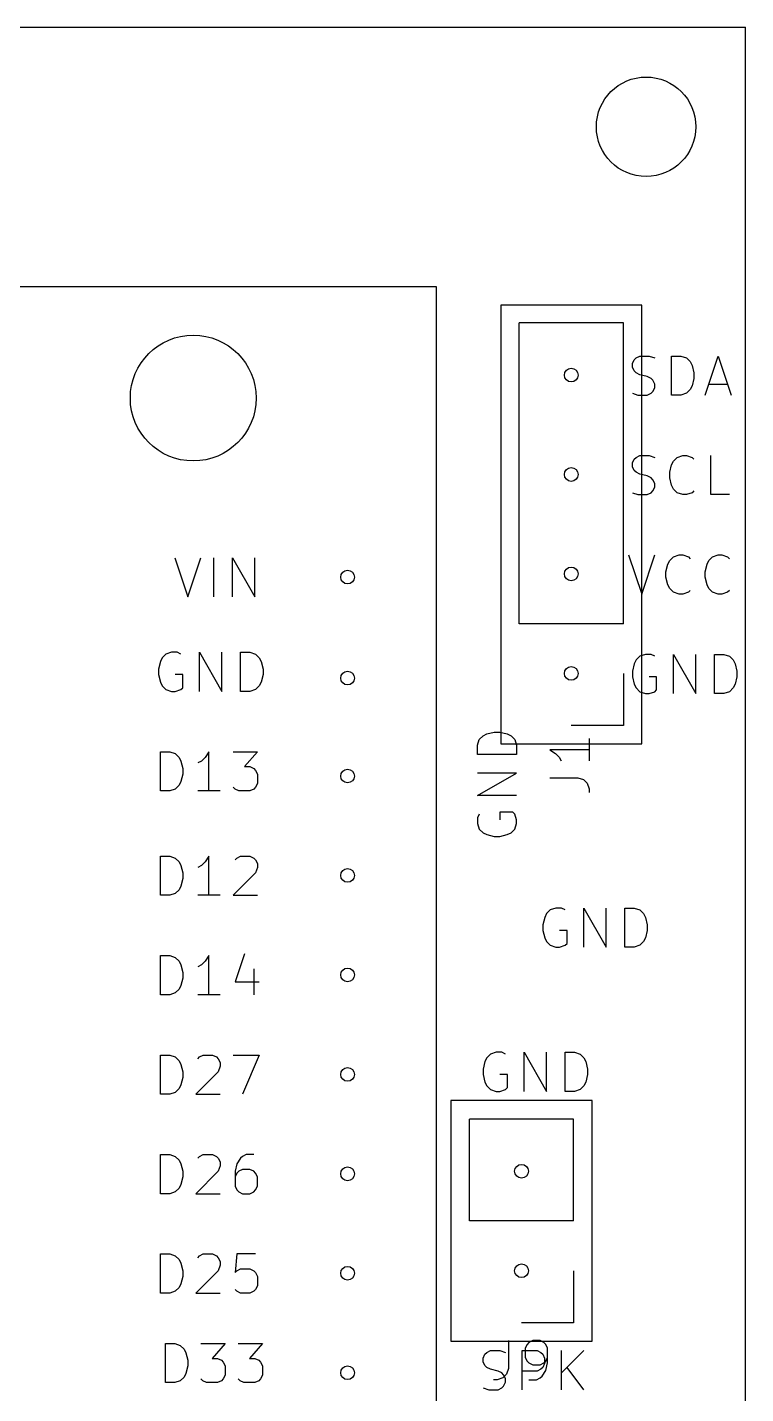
# Model space of a CAD drawing. Extents: x 0 to 45.7, y -62.2 to 0.
# Drawn here: x 27.39 to 45.73, y -34.9 to 0 of the extents above; entities that cross this region are included whole.
import ezdxf

# ---------------------------------------------------------------- set-up
doc = ezdxf.new("R2010")
doc.units = 0
doc.layers.add('BLACK', color=7, linetype='CONTINUOUS')

msp = doc.modelspace()

# ---------------------------------------------------------------- linework, layer by layer
at = {"layer": 'BLACK', "linetype": 'CONTINUOUS'}
for p, q in [((0.005, 0), (45.725, 0)), ((45.725, -62.23), (45.725, 0)), ((7.825, -6.620429), (37.825, -6.620429)), ((37.825, -6.620429), (37.825, -56.620429)), ((39.475, -7.1), (39.475, -18.3)), ((43.075, -7.1), (39.475, -7.1)), ((43.075, -18.3), (43.075, -7.1)), ((39.945, -15.23), (39.945, -7.55)), ((42.605, -7.55), (39.945, -7.55)), ((42.605, -15.23), (42.605, -7.55)), ((42.83416, -8.585295), (42.881779, -8.490057)), ((42.83416, -8.680533), (42.83416, -8.585295)), ((42.881779, -8.775771), (42.83416, -8.680533)), ((42.881779, -8.490057), (42.929398, -8.442438)), ((42.929398, -8.442438), (43.024636, -8.394819)), ((43.024636, -8.394819), (43.262731, -8.394819)), ((43.262731, -8.394819), (43.405588, -8.442438)), ((43.83416, -9.394819), (43.83416, -8.394819)), ((43.83416, -8.394819), (44.072255, -8.394819)), ((44.072255, -8.394819), (44.215112, -8.442438)), ((44.215112, -8.442438), (44.31035, -8.537676)), ((44.31035, -8.537676), (44.357969, -8.632914)), ((44.357969, -8.632914), (44.405588, -8.82339)), ((44.691303, -9.394819), (45.024636, -8.394819)), ((45.024636, -8.394819), (45.357969, -9.394819)), ((42.929398, -8.82339), (42.881779, -8.775771)), ((43.024636, -8.871009), (42.929398, -8.82339)), ((43.215112, -8.918628), (43.024636, -8.871009)), ((43.31035, -8.966247), (43.215112, -8.918628)), ((43.357969, -9.013866), (43.31035, -8.966247)), ((43.405588, -9.109104), (43.357969, -9.013866)), ((44.405588, -8.966247), (44.357969, -9.156723)), ((44.405588, -8.82339), (44.405588, -8.966247)), ((42.83416, -9.3472), (42.977017, -9.394819)), ((42.977017, -9.394819), (43.215112, -9.394819)), ((43.215112, -9.394819), (43.31035, -9.3472)), ((43.31035, -9.3472), (43.357969, -9.29958)), ((43.357969, -9.29958), (43.405588, -9.204342)), ((43.405588, -9.204342), (43.405588, -9.109104)), ((44.072255, -9.394819), (43.83416, -9.394819)), ((44.215112, -9.3472), (44.072255, -9.394819)), ((44.31035, -9.251961), (44.215112, -9.3472)), ((44.357969, -9.156723), (44.31035, -9.251961)), ((44.786541, -9.109104), (45.262731, -9.109104)), ((42.83416, -11.125295), (42.881779, -11.030057)), ((42.83416, -11.220533), (42.83416, -11.125295)), ((42.881779, -11.030057), (42.929398, -10.982438)), ((42.929398, -10.982438), (43.024636, -10.934819)), ((43.024636, -10.934819), (43.262731, -10.934819)), ((43.262731, -10.934819), (43.405588, -10.982438)), ((43.83416, -11.172914), (43.881779, -11.077676)), ((43.881779, -11.077676), (43.977017, -10.982438)), ((43.977017, -10.982438), (44.119874, -10.934819)), ((44.119874, -10.934819), (44.215112, -10.934819)), ((44.215112, -10.934819), (44.357969, -10.982438)), ((44.357969, -10.982438), (44.405588, -11.030057)), ((44.83416, -11.934819), (44.83416, -10.934819)), ((42.881779, -11.315771), (42.83416, -11.220533)), ((42.929398, -11.36339), (42.881779, -11.315771)), ((43.024636, -11.411009), (42.929398, -11.36339)), ((43.215112, -11.458628), (43.024636, -11.411009)), ((43.31035, -11.506247), (43.215112, -11.458628)), ((43.357969, -11.553866), (43.31035, -11.506247)), ((43.786541, -11.36339), (43.83416, -11.172914)), ((43.786541, -11.506247), (43.786541, -11.36339)), ((43.83416, -11.696723), (43.786541, -11.506247)), ((43.31035, -11.8872), (43.357969, -11.83958)), ((43.405588, -11.649104), (43.357969, -11.553866)), ((43.357969, -11.83958), (43.405588, -11.744342)), ((43.405588, -11.744342), (43.405588, -11.649104)), ((43.881779, -11.791961), (43.83416, -11.696723)), ((43.977017, -11.8872), (43.881779, -11.791961)), ((44.405588, -11.83958), (44.357969, -11.8872)), ((42.83416, -11.8872), (42.977017, -11.934819)), ((42.977017, -11.934819), (43.215112, -11.934819)), ((43.215112, -11.934819), (43.31035, -11.8872)), ((44.119874, -11.934819), (43.977017, -11.8872)), ((44.215112, -11.934819), (44.119874, -11.934819)), ((44.357969, -11.8872), (44.215112, -11.934819)), ((45.31035, -11.934819), (44.83416, -11.934819)), ((31.154027, -13.547848), (31.48736, -14.547848)), ((31.48736, -14.547848), (31.820693, -13.547848)), ((32.154027, -14.547848), (32.154027, -13.547848)), ((32.630217, -14.547848), (32.630217, -13.547848)), ((32.630217, -13.547848), (33.201645, -14.547848)), ((33.201645, -14.547848), (33.201645, -13.547848)), ((42.738922, -13.474819), (43.072255, -14.474819)), ((43.072255, -14.474819), (43.405588, -13.474819)), ((43.786541, -13.617676), (43.881779, -13.522438)), ((43.881779, -13.522438), (44.024636, -13.474819)), ((44.024636, -13.474819), (44.119874, -13.474819)), ((44.119874, -13.474819), (44.262731, -13.522438)), ((44.262731, -13.522438), (44.31035, -13.570057)), ((44.786541, -13.617676), (44.881779, -13.522438)), ((44.881779, -13.522438), (45.024636, -13.474819)), ((45.024636, -13.474819), (45.119874, -13.474819)), ((45.119874, -13.474819), (45.262731, -13.522438)), ((45.262731, -13.522438), (45.31035, -13.570057)), ((43.691303, -13.90339), (43.738922, -13.712914)), ((43.691303, -14.046247), (43.691303, -13.90339)), ((43.738922, -13.712914), (43.786541, -13.617676)), ((44.691303, -13.90339), (44.738922, -13.712914)), ((44.691303, -14.046247), (44.691303, -13.90339)), ((44.738922, -13.712914), (44.786541, -13.617676)), ((43.738922, -14.236723), (43.691303, -14.046247)), ((43.786541, -14.331961), (43.738922, -14.236723)), ((44.738922, -14.236723), (44.691303, -14.046247)), ((44.786541, -14.331961), (44.738922, -14.236723)), ((43.881779, -14.4272), (43.786541, -14.331961)), ((44.024636, -14.474819), (43.881779, -14.4272)), ((44.119874, -14.474819), (44.024636, -14.474819)), ((44.262731, -14.4272), (44.119874, -14.474819)), ((44.31035, -14.37958), (44.262731, -14.4272)), ((44.881779, -14.4272), (44.786541, -14.331961)), ((45.024636, -14.474819), (44.881779, -14.4272)), ((45.119874, -14.474819), (45.024636, -14.474819)), ((45.262731, -14.4272), (45.119874, -14.474819)), ((45.31035, -14.37958), (45.262731, -14.4272)), ((42.605, -15.23), (39.945, -15.23)), ((30.931741, -16.008467), (30.836503, -16.103705)), ((31.074598, -15.960848), (30.931741, -16.008467)), ((31.217455, -15.960848), (31.074598, -15.960848)), ((31.312693, -16.008467), (31.217455, -15.960848)), ((31.788884, -16.960848), (31.788884, -15.960848)), ((31.788884, -15.960848), (32.360312, -16.960848)), ((32.360312, -16.960848), (32.360312, -15.960848)), ((32.836503, -16.960848), (32.836503, -15.960848)), ((32.836503, -15.960848), (33.074598, -15.960848)), ((33.074598, -15.960848), (33.217455, -16.008467)), ((33.217455, -16.008467), (33.312693, -16.103705)), ((43.167493, -16.014819), (43.024636, -16.062438)), ((43.31035, -16.014819), (43.167493, -16.014819)), ((43.405588, -16.062438), (43.31035, -16.014819)), ((43.881779, -17.014819), (43.881779, -16.014819)), ((43.881779, -16.014819), (44.453207, -17.014819)), ((44.453207, -17.014819), (44.453207, -16.014819)), ((44.929398, -17.014819), (44.929398, -16.014819)), ((44.929398, -16.014819), (45.167493, -16.014819)), ((45.167493, -16.014819), (45.31035, -16.062438)), ((30.788884, -16.198943), (30.741265, -16.389419)), ((30.741265, -16.389419), (30.741265, -16.532276)), ((30.836503, -16.103705), (30.788884, -16.198943)), ((33.312693, -16.103705), (33.360312, -16.198943)), ((33.360312, -16.198943), (33.407931, -16.389419)), ((33.407931, -16.389419), (33.407931, -16.532276)), ((42.881779, -16.252914), (42.83416, -16.44339)), ((42.929398, -16.157676), (42.881779, -16.252914)), ((43.024636, -16.062438), (42.929398, -16.157676)), ((45.31035, -16.062438), (45.405588, -16.157676)), ((45.405588, -16.157676), (45.453207, -16.252914)), ((45.453207, -16.252914), (45.500826, -16.44339)), ((30.741265, -16.532276), (30.788884, -16.722752)), ((30.788884, -16.722752), (30.836503, -16.81799)), ((31.360312, -16.532276), (31.169836, -16.532276)), ((31.360312, -16.865609), (31.360312, -16.532276)), ((33.360312, -16.722752), (33.312693, -16.81799)), ((33.407931, -16.532276), (33.360312, -16.722752)), ((42.605, -16.5), (42.605, -17.83)), ((42.83416, -16.44339), (42.83416, -16.586247)), ((42.83416, -16.586247), (42.881779, -16.776723)), ((43.453207, -16.586247), (43.262731, -16.586247)), ((43.453207, -16.91958), (43.453207, -16.586247)), ((45.500826, -16.586247), (45.453207, -16.776723)), ((45.500826, -16.44339), (45.500826, -16.586247)), ((30.836503, -16.81799), (30.931741, -16.913229)), ((30.931741, -16.913229), (31.074598, -16.960848)), ((31.074598, -16.960848), (31.169836, -16.960848)), ((31.169836, -16.960848), (31.312693, -16.913229)), ((31.312693, -16.913229), (31.360312, -16.865609)), ((33.074598, -16.960848), (32.836503, -16.960848)), ((33.217455, -16.913229), (33.074598, -16.960848)), ((33.312693, -16.81799), (33.217455, -16.913229)), ((42.881779, -16.776723), (42.929398, -16.871961)), ((42.929398, -16.871961), (43.024636, -16.9672)), ((43.024636, -16.9672), (43.167493, -17.014819)), ((43.167493, -17.014819), (43.262731, -17.014819)), ((43.262731, -17.014819), (43.405588, -16.9672)), ((43.405588, -16.9672), (43.453207, -16.91958)), ((45.167493, -17.014819), (44.929398, -17.014819)), ((45.31035, -16.9672), (45.167493, -17.014819)), ((45.405588, -16.871961), (45.31035, -16.9672)), ((45.453207, -16.776723), (45.405588, -16.871961)), ((38.927438, -18.189649), (39.022676, -18.094411)), ((39.022676, -18.094411), (39.117914, -18.046792)), ((39.117914, -18.046792), (39.30839, -17.999173)), ((39.30839, -17.999173), (39.451247, -17.999173)), ((39.451247, -17.999173), (39.641723, -18.046792)), ((39.641723, -18.046792), (39.736961, -18.094411)), ((39.736961, -18.094411), (39.8322, -18.189649)), ((42.605, -17.83), (41.275, -17.83)), ((38.879819, -18.332506), (38.927438, -18.189649)), ((38.879819, -18.570601), (38.879819, -18.332506)), ((39.475, -18.3), (43.075, -18.3)), ((39.8322, -18.189649), (39.879819, -18.332506)), ((39.879819, -18.332506), (39.879819, -18.570601)), ((41.729819, -18.449047), (40.729819, -18.449047)), ((40.729819, -18.449047), (40.872676, -18.544285)), ((41.729819, -18.163333), (41.729819, -18.734761)), ((30.788884, -19.500848), (30.788884, -18.500848)), ((30.788884, -18.500848), (31.026979, -18.500848)), ((31.026979, -18.500848), (31.169836, -18.548467)), ((31.169836, -18.548467), (31.265074, -18.643705)), ((31.265074, -18.643705), (31.312693, -18.738943)), ((31.312693, -18.738943), (31.360312, -18.929419)), ((31.836503, -18.738943), (31.741265, -18.786562)), ((31.931741, -18.643705), (31.836503, -18.738943)), ((32.026979, -18.500848), (31.931741, -18.643705)), ((32.026979, -19.500848), (32.026979, -18.500848)), ((32.646027, -18.500848), (33.265074, -18.500848)), ((33.265074, -18.500848), (32.931741, -18.8818)), ((39.879819, -18.570601), (38.879819, -18.570601)), ((40.872676, -18.544285), (40.967914, -18.639523)), ((40.967914, -18.639523), (41.015533, -18.734761)), ((31.360312, -19.072276), (31.312693, -19.262752)), ((31.360312, -18.929419), (31.360312, -19.072276)), ((32.931741, -18.8818), (33.074598, -18.8818)), ((33.074598, -18.8818), (33.169836, -18.929419)), ((33.169836, -18.929419), (33.217455, -18.977038)), ((33.217455, -18.977038), (33.265074, -19.072276)), ((33.265074, -19.072276), (33.265074, -19.310371)), ((38.879819, -19.61822), (39.879819, -19.046792)), ((39.879819, -19.046792), (38.879819, -19.046792)), ((40.729819, -19.163333), (41.444104, -19.163333)), ((41.444104, -19.163333), (41.586961, -19.210952)), ((31.026979, -19.500848), (30.788884, -19.500848)), ((31.169836, -19.453229), (31.026979, -19.500848)), ((31.265074, -19.35799), (31.169836, -19.453229)), ((31.312693, -19.262752), (31.265074, -19.35799)), ((32.312693, -19.500848), (31.741265, -19.500848)), ((32.693646, -19.453229), (32.646027, -19.405609)), ((32.788884, -19.500848), (32.693646, -19.453229)), ((33.074598, -19.500848), (32.788884, -19.500848)), ((33.169836, -19.453229), (33.074598, -19.500848)), ((33.217455, -19.405609), (33.169836, -19.453229)), ((33.265074, -19.310371), (33.217455, -19.405609)), ((41.586961, -19.210952), (41.6822, -19.30619)), ((41.6822, -19.30619), (41.729819, -19.449047)), ((41.729819, -19.449047), (41.729819, -19.544285)), ((39.879819, -19.61822), (38.879819, -19.61822)), ((38.927438, -20.094411), (38.879819, -20.189649)), ((38.879819, -20.189649), (38.879819, -20.332506)), ((39.78458, -20.046792), (39.451247, -20.046792)), ((39.451247, -20.046792), (39.451247, -20.237268)), ((39.8322, -20.094411), (39.78458, -20.046792)), ((39.879819, -20.237268), (39.8322, -20.094411)), ((39.879819, -20.332506), (39.879819, -20.237268)), ((38.879819, -20.332506), (38.927438, -20.475363)), ((38.927438, -20.475363), (39.022676, -20.570601)), ((39.022676, -20.570601), (39.117914, -20.61822)), ((39.641723, -20.61822), (39.736961, -20.570601)), ((39.736961, -20.570601), (39.8322, -20.475363)), ((39.8322, -20.475363), (39.879819, -20.332506)), ((39.117914, -20.61822), (39.30839, -20.665839)), ((39.30839, -20.665839), (39.451247, -20.665839)), ((39.451247, -20.665839), (39.641723, -20.61822)), ((30.788884, -22.167848), (30.788884, -21.167848)), ((30.788884, -21.167848), (31.026979, -21.167848)), ((31.026979, -21.167848), (31.169836, -21.215467)), ((31.169836, -21.215467), (31.265074, -21.310705)), ((32.026979, -21.167848), (31.931741, -21.310705)), ((32.026979, -22.167848), (32.026979, -21.167848)), ((32.693646, -21.263086), (32.741265, -21.215467)), ((32.741265, -21.215467), (32.836503, -21.167848)), ((32.836503, -21.167848), (33.074598, -21.167848)), ((33.074598, -21.167848), (33.169836, -21.215467)), ((33.169836, -21.215467), (33.217455, -21.263086)), ((33.217455, -21.263086), (33.265074, -21.358324)), ((31.265074, -21.310705), (31.312693, -21.405943)), ((31.312693, -21.405943), (31.360312, -21.596419)), ((31.360312, -21.596419), (31.360312, -21.739276)), ((31.836503, -21.405943), (31.741265, -21.453562)), ((31.931741, -21.310705), (31.836503, -21.405943)), ((33.217455, -21.596419), (32.646027, -22.167848)), ((33.265074, -21.453562), (33.217455, -21.596419)), ((33.265074, -21.358324), (33.265074, -21.453562)), ((31.312693, -21.929752), (31.265074, -22.02499)), ((31.360312, -21.739276), (31.312693, -21.929752)), ((31.026979, -22.167848), (30.788884, -22.167848)), ((31.169836, -22.120229), (31.026979, -22.167848)), ((31.265074, -22.02499), (31.169836, -22.120229)), ((32.312693, -22.167848), (31.741265, -22.167848)), ((32.646027, -22.167848), (33.265074, -22.167848)), ((40.643398, -22.634676), (40.595779, -22.729914)), ((40.738636, -22.539438), (40.643398, -22.634676)), ((40.881493, -22.491819), (40.738636, -22.539438)), ((41.02435, -22.491819), (40.881493, -22.491819)), ((41.119588, -22.539438), (41.02435, -22.491819)), ((41.595779, -23.491819), (41.595779, -22.491819)), ((41.595779, -22.491819), (42.167207, -23.491819)), ((42.167207, -23.491819), (42.167207, -22.491819)), ((42.643398, -23.491819), (42.643398, -22.491819)), ((42.643398, -22.491819), (42.881493, -22.491819)), ((42.881493, -22.491819), (43.02435, -22.539438)), ((43.02435, -22.539438), (43.119588, -22.634676)), ((43.119588, -22.634676), (43.167207, -22.729914)), ((40.595779, -22.729914), (40.54816, -22.92039)), ((40.54816, -22.92039), (40.54816, -23.063247)), ((43.167207, -22.729914), (43.214826, -22.92039)), ((43.214826, -22.92039), (43.214826, -23.063247)), ((40.54816, -23.063247), (40.595779, -23.253723)), ((40.595779, -23.253723), (40.643398, -23.348961)), ((40.643398, -23.348961), (40.738636, -23.4442)), ((41.167207, -23.063247), (40.976731, -23.063247)), ((41.167207, -23.39658), (41.167207, -23.063247)), ((43.119588, -23.348961), (43.02435, -23.4442)), ((43.167207, -23.253723), (43.119588, -23.348961)), ((43.214826, -23.063247), (43.167207, -23.253723)), ((30.788884, -24.707848), (30.788884, -23.707848)), ((30.788884, -23.707848), (31.026979, -23.707848)), ((31.026979, -23.707848), (31.169836, -23.755467)), ((32.026979, -23.707848), (31.931741, -23.850705)), ((32.026979, -24.707848), (32.026979, -23.707848)), ((32.931741, -23.660229), (32.693646, -24.374514)), ((40.738636, -23.4442), (40.881493, -23.491819)), ((40.881493, -23.491819), (40.976731, -23.491819)), ((40.976731, -23.491819), (41.119588, -23.4442)), ((41.119588, -23.4442), (41.167207, -23.39658)), ((42.881493, -23.491819), (42.643398, -23.491819)), ((43.02435, -23.4442), (42.881493, -23.491819)), ((31.169836, -23.755467), (31.265074, -23.850705)), ((31.265074, -23.850705), (31.312693, -23.945943)), ((31.312693, -23.945943), (31.360312, -24.136419)), ((31.836503, -23.945943), (31.741265, -23.993562)), ((31.931741, -23.850705), (31.836503, -23.945943)), ((33.169836, -24.041181), (33.169836, -24.707848)), ((31.360312, -24.279276), (31.312693, -24.469752)), ((31.360312, -24.136419), (31.360312, -24.279276)), ((32.693646, -24.374514), (33.312693, -24.374514)), ((31.026979, -24.707848), (30.788884, -24.707848)), ((31.169836, -24.660229), (31.026979, -24.707848)), ((31.265074, -24.56499), (31.169836, -24.660229)), ((31.312693, -24.469752), (31.265074, -24.56499)), ((32.312693, -24.707848), (31.741265, -24.707848)), ((30.788884, -27.247848), (30.788884, -26.247848)), ((30.788884, -26.247848), (31.026979, -26.247848)), ((31.026979, -26.247848), (31.169836, -26.295467)), ((31.169836, -26.295467), (31.265074, -26.390705)), ((31.265074, -26.390705), (31.312693, -26.485943)), ((31.312693, -26.485943), (31.360312, -26.676419)), ((31.741265, -26.343086), (31.788884, -26.295467)), ((31.788884, -26.295467), (31.884122, -26.247848)), ((31.884122, -26.247848), (32.122217, -26.247848)), ((32.122217, -26.247848), (32.217455, -26.295467)), ((32.217455, -26.295467), (32.265074, -26.343086)), ((32.265074, -26.343086), (32.312693, -26.438324)), ((32.312693, -26.438324), (32.312693, -26.533562)), ((32.646027, -26.247848), (33.312693, -26.247848)), ((33.312693, -26.247848), (32.884122, -27.247848)), ((39.071779, -26.412914), (39.02416, -26.60339)), ((39.119398, -26.317676), (39.071779, -26.412914)), ((39.214636, -26.222438), (39.119398, -26.317676)), ((39.357493, -26.174819), (39.214636, -26.222438)), ((39.50035, -26.174819), (39.357493, -26.174819)), ((39.595588, -26.222438), (39.50035, -26.174819)), ((40.071779, -27.174819), (40.071779, -26.174819)), ((40.071779, -26.174819), (40.643207, -27.174819)), ((40.643207, -27.174819), (40.643207, -26.174819)), ((41.119398, -27.174819), (41.119398, -26.174819)), ((41.119398, -26.174819), (41.357493, -26.174819)), ((41.357493, -26.174819), (41.50035, -26.222438)), ((41.50035, -26.222438), (41.595588, -26.317676)), ((41.595588, -26.317676), (41.643207, -26.412914)), ((41.643207, -26.412914), (41.690826, -26.60339)), ((31.360312, -26.819276), (31.312693, -27.009752)), ((31.360312, -26.676419), (31.360312, -26.819276)), ((32.265074, -26.676419), (31.693646, -27.247848)), ((32.312693, -26.533562), (32.265074, -26.676419)), ((39.02416, -26.60339), (39.02416, -26.746247)), ((39.02416, -26.746247), (39.071779, -26.936723)), ((39.643207, -26.746247), (39.452731, -26.746247)), ((39.643207, -27.07958), (39.643207, -26.746247)), ((41.690826, -26.746247), (41.643207, -26.936723)), ((41.690826, -26.60339), (41.690826, -26.746247)), ((31.169836, -27.200229), (31.026979, -27.247848)), ((31.265074, -27.10499), (31.169836, -27.200229)), ((31.312693, -27.009752), (31.265074, -27.10499)), ((39.071779, -26.936723), (39.119398, -27.031961)), ((39.119398, -27.031961), (39.214636, -27.1272)), ((39.214636, -27.1272), (39.357493, -27.174819)), ((39.357493, -27.174819), (39.452731, -27.174819)), ((39.452731, -27.174819), (39.595588, -27.1272)), ((39.595588, -27.1272), (39.643207, -27.07958)), ((41.357493, -27.174819), (41.119398, -27.174819)), ((41.50035, -27.1272), (41.357493, -27.174819)), ((41.595588, -27.031961), (41.50035, -27.1272)), ((41.643207, -26.936723), (41.595588, -27.031961)), ((31.026979, -27.247848), (30.788884, -27.247848)), ((31.693646, -27.247848), (32.312693, -27.247848)), ((38.205, -27.405), (38.205, -33.555)), ((41.805, -27.405), (38.205, -27.405)), ((41.805, -33.555), (41.805, -27.405)), ((38.675, -30.485), (38.675, -27.885)), ((41.335, -27.885), (38.675, -27.885)), ((41.335, -30.485), (41.335, -27.885)), ((30.788884, -29.787848), (30.788884, -28.787848)), ((30.788884, -28.787848), (31.026979, -28.787848)), ((31.026979, -28.787848), (31.169836, -28.835467)), ((31.169836, -28.835467), (31.265074, -28.930705)), ((31.265074, -28.930705), (31.312693, -29.025943)), ((31.741265, -28.883086), (31.788884, -28.835467)), ((31.788884, -28.835467), (31.884122, -28.787848)), ((31.884122, -28.787848), (32.122217, -28.787848)), ((32.122217, -28.787848), (32.217455, -28.835467)), ((32.217455, -28.835467), (32.265074, -28.883086)), ((32.265074, -28.883086), (32.312693, -28.978324)), ((32.836503, -28.883086), (32.741265, -29.025943)), ((32.884122, -28.835467), (32.836503, -28.883086)), ((32.97936, -28.787848), (32.884122, -28.835467)), ((33.169836, -28.787848), (32.97936, -28.787848)), ((31.312693, -29.025943), (31.360312, -29.216419)), ((31.360312, -29.216419), (31.360312, -29.359276)), ((32.265074, -29.216419), (31.693646, -29.787848)), ((32.312693, -29.073562), (32.265074, -29.216419)), ((32.312693, -28.978324), (32.312693, -29.073562)), ((32.741265, -29.025943), (32.693646, -29.216419)), ((32.693646, -29.216419), (32.693646, -29.597371)), ((32.741265, -29.264038), (32.693646, -29.359276)), ((32.788884, -29.216419), (32.741265, -29.264038)), ((32.884122, -29.1688), (32.788884, -29.216419)), ((33.074598, -29.1688), (32.884122, -29.1688)), ((33.169836, -29.216419), (33.074598, -29.1688)), ((33.217455, -29.264038), (33.169836, -29.216419)), ((33.265074, -29.359276), (33.217455, -29.264038)), ((31.265074, -29.64499), (31.169836, -29.740229)), ((31.312693, -29.549752), (31.265074, -29.64499)), ((31.360312, -29.359276), (31.312693, -29.549752)), ((32.693646, -29.597371), (32.741265, -29.692609)), ((33.217455, -29.692609), (33.265074, -29.597371)), ((33.265074, -29.597371), (33.265074, -29.359276)), ((31.026979, -29.787848), (30.788884, -29.787848)), ((31.169836, -29.740229), (31.026979, -29.787848)), ((31.693646, -29.787848), (32.312693, -29.787848)), ((32.741265, -29.692609), (32.788884, -29.740229)), ((32.788884, -29.740229), (32.884122, -29.787848)), ((32.884122, -29.787848), (33.074598, -29.787848)), ((33.074598, -29.787848), (33.169836, -29.740229)), ((33.169836, -29.740229), (33.217455, -29.692609)), ((41.335, -30.485), (38.675, -30.485)), ((30.788884, -32.327848), (30.788884, -31.327848)), ((30.788884, -31.327848), (31.026979, -31.327848)), ((31.026979, -31.327848), (31.169836, -31.375467)), ((31.169836, -31.375467), (31.265074, -31.470705)), ((31.741265, -31.423086), (31.788884, -31.375467)), ((31.788884, -31.375467), (31.884122, -31.327848)), ((31.884122, -31.327848), (32.122217, -31.327848)), ((32.122217, -31.327848), (32.217455, -31.375467)), ((32.217455, -31.375467), (32.265074, -31.423086)), ((32.741265, -31.327848), (32.693646, -31.804038)), ((33.217455, -31.327848), (32.741265, -31.327848)), ((31.265074, -31.470705), (31.312693, -31.565943)), ((31.312693, -31.565943), (31.360312, -31.756419)), ((32.265074, -31.423086), (32.312693, -31.518324)), ((32.312693, -31.613562), (32.265074, -31.756419)), ((32.312693, -31.518324), (32.312693, -31.613562)), ((32.741265, -31.756419), (32.836503, -31.7088)), ((32.836503, -31.7088), (33.074598, -31.7088)), ((33.074598, -31.7088), (33.169836, -31.756419)), ((31.312693, -32.089752), (31.265074, -32.18499)), ((31.360312, -31.899276), (31.312693, -32.089752)), ((31.360312, -31.756419), (31.360312, -31.899276)), ((32.265074, -31.756419), (31.693646, -32.327848)), ((32.693646, -31.804038), (32.741265, -31.756419)), ((33.169836, -31.756419), (33.217455, -31.804038)), ((33.217455, -31.804038), (33.265074, -31.899276)), ((33.265074, -31.899276), (33.265074, -32.137371)), ((41.335, -31.755), (41.335, -33.085)), ((31.026979, -32.327848), (30.788884, -32.327848)), ((31.169836, -32.280229), (31.026979, -32.327848)), ((31.265074, -32.18499), (31.169836, -32.280229)), ((31.693646, -32.327848), (32.312693, -32.327848)), ((32.741265, -32.280229), (32.693646, -32.232609)), ((32.836503, -32.327848), (32.741265, -32.280229)), ((33.074598, -32.327848), (32.836503, -32.327848)), ((33.169836, -32.280229), (33.074598, -32.327848)), ((33.217455, -32.232609), (33.169836, -32.280229)), ((33.265074, -32.137371), (33.217455, -32.232609)), ((41.335, -33.085), (40.005, -33.085)), ((30.915884, -34.613848), (30.915884, -33.613848)), ((30.915884, -33.613848), (31.153979, -33.613848)), ((31.153979, -33.613848), (31.296836, -33.661467)), ((31.296836, -33.661467), (31.392074, -33.756705)), ((31.392074, -33.756705), (31.439693, -33.851943)), ((31.820646, -33.613848), (32.439693, -33.613848)), ((32.439693, -33.613848), (32.10636, -33.9948)), ((32.773027, -33.613848), (33.392074, -33.613848)), ((33.392074, -33.613848), (33.058741, -33.9948)), ((38.205, -33.555), (41.805, -33.555)), ((39.071779, -33.890057), (39.119398, -33.842438)), ((39.119398, -33.842438), (39.214636, -33.794819)), ((39.214636, -33.794819), (39.452731, -33.794819)), ((39.452731, -33.794819), (39.595588, -33.842438)), ((39.671666, -33.539819), (39.671666, -34.254104)), ((40.02416, -34.794819), (40.02416, -33.794819)), ((40.02416, -33.794819), (40.405112, -33.794819)), ((40.147857, -33.635057), (40.100238, -33.730295)), ((40.100238, -33.730295), (40.100238, -33.96839)), ((40.195476, -33.587438), (40.147857, -33.635057)), ((40.290714, -33.539819), (40.195476, -33.587438)), ((40.48119, -33.539819), (40.290714, -33.539819)), ((40.405112, -33.794819), (40.50035, -33.842438)), ((40.576428, -33.587438), (40.48119, -33.539819)), ((40.50035, -33.842438), (40.547969, -33.890057)), ((40.624047, -33.635057), (40.576428, -33.587438)), ((40.671666, -33.730295), (40.624047, -33.635057)), ((40.671666, -34.111247), (40.671666, -33.730295)), ((41.02416, -34.794819), (41.02416, -33.794819)), ((41.595588, -33.794819), (41.02416, -34.366247)), ((31.439693, -33.851943), (31.487312, -34.042419)), ((31.487312, -34.185276), (31.439693, -34.375752)), ((31.487312, -34.042419), (31.487312, -34.185276)), ((32.10636, -33.9948), (32.249217, -33.9948)), ((32.249217, -33.9948), (32.344455, -34.042419)), ((32.344455, -34.042419), (32.392074, -34.090038)), ((32.392074, -34.090038), (32.439693, -34.185276)), ((32.439693, -34.185276), (32.439693, -34.423371)), ((33.058741, -33.9948), (33.201598, -33.9948)), ((33.201598, -33.9948), (33.296836, -34.042419)), ((33.296836, -34.042419), (33.344455, -34.090038)), ((33.344455, -34.090038), (33.392074, -34.185276)), ((33.392074, -34.185276), (33.392074, -34.423371)), ((39.02416, -33.985295), (39.071779, -33.890057)), ((39.02416, -34.080533), (39.02416, -33.985295)), ((39.071779, -34.175771), (39.02416, -34.080533)), ((39.119398, -34.22339), (39.071779, -34.175771)), ((40.100238, -33.96839), (40.147857, -34.063628)), ((40.147857, -34.063628), (40.195476, -34.111247)), ((40.195476, -34.111247), (40.290714, -34.158866)), ((40.290714, -34.158866), (40.48119, -34.158866)), ((40.48119, -34.158866), (40.576428, -34.111247)), ((40.547969, -33.890057), (40.595588, -33.985295)), ((40.595588, -34.128152), (40.547969, -34.22339)), ((40.576428, -34.111247), (40.624047, -34.063628)), ((40.595588, -33.985295), (40.595588, -34.128152)), ((40.624047, -34.063628), (40.671666, -33.96839)), ((40.624047, -34.301723), (40.671666, -34.111247)), ((31.392074, -34.47099), (31.296836, -34.566229)), ((31.439693, -34.375752), (31.392074, -34.47099)), ((31.868265, -34.566229), (31.820646, -34.518609)), ((32.392074, -34.518609), (32.344455, -34.566229)), ((32.439693, -34.423371), (32.392074, -34.518609)), ((32.820646, -34.566229), (32.773027, -34.518609)), ((33.344455, -34.518609), (33.296836, -34.566229)), ((33.392074, -34.423371), (33.344455, -34.518609)), ((39.214636, -34.271009), (39.119398, -34.22339)), ((39.405112, -34.318628), (39.214636, -34.271009)), ((39.385952, -34.539819), (39.290714, -34.539819)), ((39.528809, -34.4922), (39.385952, -34.539819)), ((39.50035, -34.366247), (39.405112, -34.318628)), ((39.547969, -34.413866), (39.50035, -34.366247)), ((39.624047, -34.396961), (39.528809, -34.4922)), ((39.595588, -34.509104), (39.547969, -34.413866)), ((39.595588, -34.604342), (39.595588, -34.509104)), ((39.671666, -34.254104), (39.624047, -34.396961)), ((40.405112, -34.318628), (40.02416, -34.318628)), ((40.195476, -34.539819), (40.385952, -34.539819)), ((40.385952, -34.539819), (40.48119, -34.4922)), ((40.50035, -34.271009), (40.405112, -34.318628)), ((40.48119, -34.4922), (40.528809, -34.44458)), ((40.547969, -34.22339), (40.50035, -34.271009)), ((40.528809, -34.44458), (40.624047, -34.301723)), ((41.595588, -34.794819), (41.167017, -34.22339)), ((31.153979, -34.613848), (30.915884, -34.613848)), ((31.296836, -34.566229), (31.153979, -34.613848)), ((31.963503, -34.613848), (31.868265, -34.566229)), ((32.249217, -34.613848), (31.963503, -34.613848)), ((32.344455, -34.566229), (32.249217, -34.613848)), ((32.915884, -34.613848), (32.820646, -34.566229)), ((33.201598, -34.613848), (32.915884, -34.613848)), ((33.296836, -34.566229), (33.201598, -34.613848)), ((39.02416, -34.7472), (39.167017, -34.794819)), ((39.167017, -34.794819), (39.405112, -34.794819)), ((39.405112, -34.794819), (39.50035, -34.7472)), ((39.50035, -34.7472), (39.547969, -34.69958)), ((39.547969, -34.69958), (39.595588, -34.604342))]:
    msp.add_line(p, q, dxfattribs=at)
at = {"layer": 'BLACK'}
for centre, radius in [((43.185, -2.54), 1.27), ((31.628, -9.468429), 1.606437), ((41.275, -8.88), 0.175), ((41.275, -8.88), 0.175), ((41.275, -8.88), 0.175), ((41.275, -11.42), 0.175), ((41.275, -11.42), 0.175), ((41.275, -11.42), 0.175), ((35.565, -14.040429), 0.175), ((35.565, -14.040429), 0.175), ((35.565, -14.040429), 0.175), ((41.275, -13.96), 0.175), ((41.275, -13.96), 0.175), ((41.275, -13.96), 0.175), ((41.275, -16.5), 0.175), ((41.275, -16.5), 0.175), ((41.275, -16.5), 0.175), ((35.565, -16.620429), 0.175), ((35.565, -16.620429), 0.175), ((35.565, -16.620429), 0.175), ((35.565, -19.120429), 0.175), ((35.565, -19.120429), 0.175), ((35.565, -19.120429), 0.175), ((35.565, -21.660429), 0.175), ((35.565, -21.660429), 0.175), ((35.565, -21.660429), 0.175), ((35.565, -24.200429), 0.175), ((35.565, -24.200429), 0.175), ((35.565, -24.200429), 0.175), ((35.565, -26.740429), 0.175), ((35.565, -26.740429), 0.175), ((35.565, -26.740429), 0.175), ((35.565, -29.280429), 0.175), ((35.565, -29.280429), 0.175), ((35.565, -29.280429), 0.175), ((40.005, -29.215), 0.175), ((40.005, -29.215), 0.175), ((40.005, -29.215), 0.175), ((35.565, -31.820429), 0.175), ((35.565, -31.820429), 0.175), ((35.565, -31.820429), 0.175), ((40.005, -31.755), 0.175), ((40.005, -31.755), 0.175), ((40.005, -31.755), 0.175), ((35.565, -34.360429), 0.175), ((35.565, -34.360429), 0.175), ((35.565, -34.360429), 0.175)]:
    msp.add_circle(centre, radius, dxfattribs=at)

doc.saveas('drawing.dxf')
